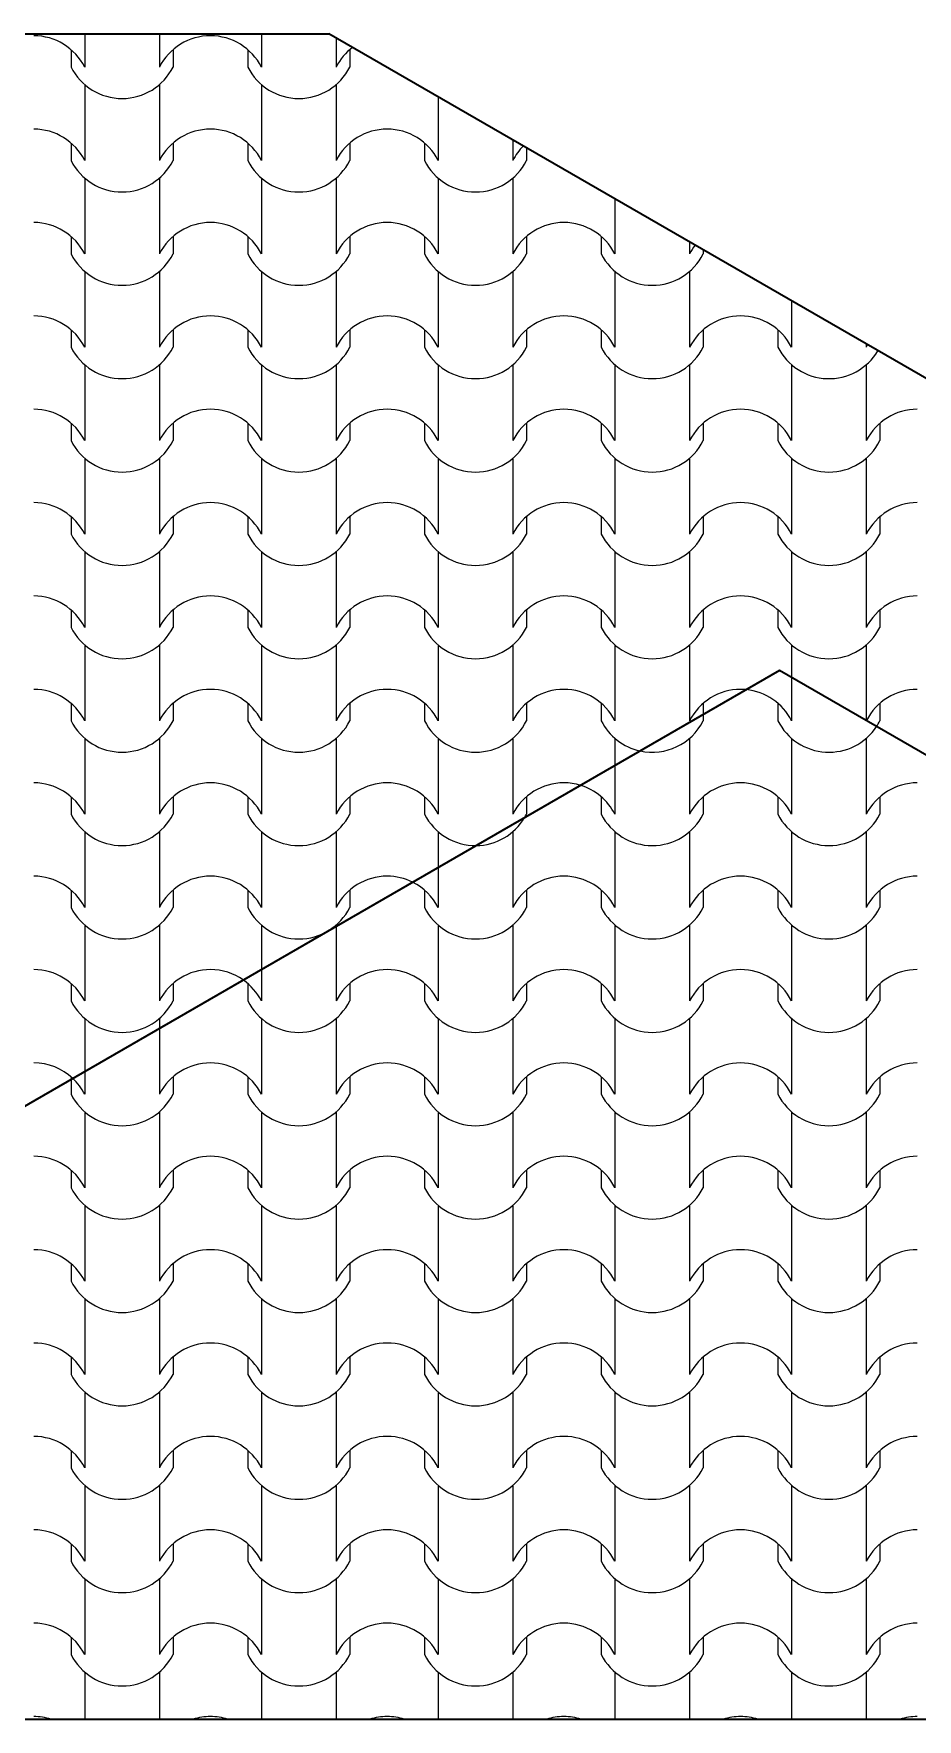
# Model space of a CAD drawing. Header units: millimetres. Extents: x 102766 to 172228, y -127504 to -81044.
# Drawn here: x 114076 to 115499, y -91269 to -88555 of the extents above; entities that cross this region are included whole.
import ezdxf

# ---------------------------------------------------------------- set-up
doc = ezdxf.new("R2010")
doc.units = ezdxf.units.MM
doc.header["$MEASUREMENT"] = 0
doc.layers.add('2D Drafting - General_Pen_No__105', color=7, linetype='Continuous', lineweight=13, true_color=0xcae6ff)
doc.layers.add('2D Drafting - General_Pen_No__82', color=7, linetype='Continuous', lineweight=20, true_color=0xaaaaaa)
doc.layers.add('Shell - Roof_Pen_No__21', color=7, linetype='Continuous', lineweight=35)

# ---------------------------------------------------------------- blocks, each defined once
blk = doc.blocks.new('*X18')
at = {"layer": '2D Drafting - General_Pen_No__82', "linetype": 'Continuous'}
for p, q in [((114158.6, -88555.1), (114158.6, -88608.9)), ((114278.8, -88555.1), (114278.8, -88608.9)), ((114443.1, -88555.1), (114443.1, -88608.9)), ((114563.3, -88561.9), (114563.3, -88608.9)), ((114136.6, -88580.9), (114136.6, -88608.9)), ((114300.8, -88580.9), (114300.8, -88608.9)), ((114421.1, -88580.9), (114421.1, -88608.9)), ((114585.3, -88580.9), (114585.3, -88608.9)), ((114158.6, -88637.3), (114158.6, -88698.3)), ((114278.8, -88637.3), (114278.8, -88698.3)), ((114443.1, -88637.3), (114443.1, -88698.3)), ((114563.3, -88637.3), (114563.3, -88698.3)), ((114727.6, -88656.7), (114727.6, -88698.3)), ((114158.6, -88698.3), (114158.6, -88759.3)), ((114278.8, -88698.3), (114278.8, -88759.3)), ((114443.1, -88698.3), (114443.1, -88759.3)), ((114563.3, -88698.3), (114563.3, -88759.3)), ((114727.6, -88698.3), (114727.6, -88759.3)), ((114136.6, -88731.2), (114136.6, -88759.3)), ((114300.8, -88731.2), (114300.8, -88759.3)), ((114421.1, -88731.2), (114421.1, -88759.3)), ((114585.3, -88731.2), (114585.3, -88759.3)), ((114705.6, -88731.2), (114705.6, -88759.3)), ((114847.8, -88726.2), (114847.8, -88759.3)), ((114869.8, -88738.9), (114869.8, -88759.3)), ((114158.6, -88787.7), (114158.6, -88848.6)), ((114278.8, -88787.7), (114278.8, -88848.6)), ((114443.1, -88787.7), (114443.1, -88848.6)), ((114563.3, -88787.7), (114563.3, -88848.6)), ((114727.6, -88787.7), (114727.6, -88848.6)), ((114847.8, -88787.7), (114847.8, -88848.6)), ((115012, -88821), (115012, -88848.6)), ((114158.6, -88848.6), (114158.6, -88909.6)), ((114278.8, -88848.6), (114278.8, -88909.6)), ((114443.1, -88848.6), (114443.1, -88909.6)), ((114563.3, -88848.6), (114563.3, -88909.6)), ((114727.6, -88848.6), (114727.6, -88909.6)), ((114847.8, -88848.6), (114847.8, -88909.6)), ((115012, -88848.6), (115012, -88909.6)), ((114136.6, -88881.6), (114136.6, -88909.6)), ((114300.8, -88881.6), (114300.8, -88909.6)), ((114421.1, -88881.6), (114421.1, -88909.6)), ((114585.3, -88881.6), (114585.3, -88909.6)), ((114705.6, -88881.6), (114705.6, -88909.6)), ((114869.8, -88881.6), (114869.8, -88909.6)), ((114990, -88881.6), (114990, -88909.6)), ((115132.3, -88890.4), (115132.3, -88909.6)), ((115154.3, -88903.1), (115154.3, -88909.6)), ((114158.6, -88938), (114158.6, -88999)), ((114278.8, -88938), (114278.8, -88999)), ((114443.1, -88938), (114443.1, -88999)), ((114563.3, -88938), (114563.3, -88999)), ((114727.6, -88938), (114727.6, -88999)), ((114847.8, -88938), (114847.8, -88999)), ((115012, -88938), (115012, -88999)), ((115132.3, -88938), (115132.3, -88999)), ((114158.6, -88999), (114158.6, -89059.9)), ((114278.8, -88999), (114278.8, -89059.9)), ((114443.1, -88999), (114443.1, -89059.9)), ((114563.3, -88999), (114563.3, -89059.9)), ((114727.6, -88999), (114727.6, -89059.9)), ((114847.8, -88999), (114847.8, -89059.9)), ((115012, -88999), (115012, -89059.9)), ((115132.3, -88999), (115132.3, -89059.9)), ((115296.5, -88985.2), (115296.5, -88999)), ((115296.5, -88999), (115296.5, -89059.9)), ((114136.6, -89031.9), (114136.6, -89059.9)), ((114300.8, -89031.9), (114300.8, -89059.9)), ((114421.1, -89031.9), (114421.1, -89059.9)), ((114585.3, -89031.9), (114585.3, -89059.9)), ((114705.6, -89031.9), (114705.6, -89059.9)), ((114869.8, -89031.9), (114869.8, -89059.9)), ((114990, -89031.9), (114990, -89059.9)), ((115154.3, -89031.9), (115154.3, -89059.9)), ((115274.5, -89031.9), (115274.5, -89059.9)), ((115416.8, -89054.7), (115416.8, -89059.9)), ((114158.6, -89088.3), (114158.6, -89149.3)), ((114278.8, -89088.3), (114278.8, -89149.3)), ((114443.1, -89088.3), (114443.1, -89149.3)), ((114563.3, -89088.3), (114563.3, -89149.3)), ((114727.6, -89088.3), (114727.6, -89149.3)), ((114847.8, -89088.3), (114847.8, -89149.3)), ((115012, -89088.3), (115012, -89149.3)), ((115132.3, -89088.3), (115132.3, -89149.3)), ((115296.5, -89088.3), (115296.5, -89149.3)), ((115416.8, -89088.3), (115416.8, -89149.3)), ((114158.6, -89149.3), (114158.6, -89210.3)), ((114278.8, -89149.3), (114278.8, -89210.3)), ((114443.1, -89149.3), (114443.1, -89210.3)), ((114563.3, -89149.3), (114563.3, -89210.3)), ((114727.6, -89149.3), (114727.6, -89210.3)), ((114847.8, -89149.3), (114847.8, -89210.3)), ((115012, -89149.3), (115012, -89210.3)), ((115132.3, -89149.3), (115132.3, -89210.3)), ((115296.5, -89149.3), (115296.5, -89210.3)), ((115416.8, -89149.3), (115416.8, -89210.3)), ((114136.6, -89182.2), (114136.6, -89210.3)), ((114300.8, -89182.2), (114300.8, -89210.3)), ((114421.1, -89182.2), (114421.1, -89210.3)), ((114585.3, -89182.2), (114585.3, -89210.3)), ((114705.6, -89182.2), (114705.6, -89210.3)), ((114869.8, -89182.2), (114869.8, -89210.3)), ((114990, -89182.2), (114990, -89210.3)), ((115154.3, -89182.2), (115154.3, -89210.3)), ((115274.5, -89182.2), (115274.5, -89210.3)), ((115438.8, -89182.2), (115438.8, -89210.3)), ((114158.6, -89238.7), (114158.6, -89299.6)), ((114278.8, -89238.7), (114278.8, -89299.6)), ((114443.1, -89238.7), (114443.1, -89299.6)), ((114563.3, -89238.7), (114563.3, -89299.6)), ((114727.6, -89238.7), (114727.6, -89299.6)), ((114847.8, -89238.7), (114847.8, -89299.6)), ((115012, -89238.7), (115012, -89299.6)), ((115132.3, -89238.7), (115132.3, -89299.6)), ((115296.5, -89238.7), (115296.5, -89299.6)), ((115416.8, -89238.7), (115416.8, -89299.6)), ((114158.6, -89299.6), (114158.6, -89360.6)), ((114278.8, -89299.6), (114278.8, -89360.6)), ((114443.1, -89299.6), (114443.1, -89360.6)), ((114563.3, -89299.6), (114563.3, -89360.6)), ((114727.6, -89299.6), (114727.6, -89360.6)), ((114847.8, -89299.6), (114847.8, -89360.6)), ((115012, -89299.6), (115012, -89360.6)), ((115132.3, -89299.6), (115132.3, -89360.6)), ((115296.5, -89299.6), (115296.5, -89360.6)), ((115416.8, -89299.6), (115416.8, -89360.6)), ((114136.6, -89332.6), (114136.6, -89360.6)), ((114300.8, -89332.6), (114300.8, -89360.6)), ((114421.1, -89332.6), (114421.1, -89360.6)), ((114585.3, -89332.6), (114585.3, -89360.6)), ((114705.6, -89332.6), (114705.6, -89360.6)), ((114869.8, -89332.6), (114869.8, -89360.6)), ((114990, -89332.6), (114990, -89360.6)), ((115154.3, -89332.6), (115154.3, -89360.6)), ((115274.5, -89332.6), (115274.5, -89360.6)), ((115438.8, -89332.6), (115438.8, -89360.6)), ((114158.6, -89389), (114158.6, -89450)), ((114278.8, -89389), (114278.8, -89450)), ((114443.1, -89389), (114443.1, -89450)), ((114563.3, -89389), (114563.3, -89450)), ((114727.6, -89389), (114727.6, -89450)), ((114847.8, -89389), (114847.8, -89450)), ((115012, -89389), (115012, -89450)), ((115132.3, -89389), (115132.3, -89450)), ((115296.5, -89389), (115296.5, -89450)), ((115416.8, -89389), (115416.8, -89450)), ((114158.6, -89450), (114158.6, -89510.9)), ((114278.8, -89450), (114278.8, -89510.9)), ((114443.1, -89450), (114443.1, -89510.9)), ((114563.3, -89450), (114563.3, -89510.9)), ((114727.6, -89450), (114727.6, -89510.9)), ((114847.8, -89450), (114847.8, -89510.9)), ((115012, -89450), (115012, -89510.9)), ((115132.3, -89450), (115132.3, -89510.9)), ((115296.5, -89450), (115296.5, -89510.9)), ((115416.8, -89450), (115416.8, -89510.9)), ((114136.6, -89482.9), (114136.6, -89510.9)), ((114300.8, -89482.9), (114300.8, -89510.9)), ((114421.1, -89482.9), (114421.1, -89510.9)), ((114585.3, -89482.9), (114585.3, -89510.9)), ((114705.6, -89482.9), (114705.6, -89510.9)), ((114869.8, -89482.9), (114869.8, -89510.9)), ((114990, -89482.9), (114990, -89510.9)), ((115154.3, -89482.9), (115154.3, -89510.9)), ((115274.5, -89482.9), (115274.5, -89510.9)), ((115438.8, -89482.9), (115438.8, -89510.9)), ((114158.6, -89539.3), (114158.6, -89600.3)), ((114278.8, -89539.3), (114278.8, -89600.3)), ((114443.1, -89539.3), (114443.1, -89600.3)), ((114563.3, -89539.3), (114563.3, -89600.3)), ((114727.6, -89539.3), (114727.6, -89600.3)), ((114847.8, -89539.3), (114847.8, -89600.3)), ((115012, -89539.3), (115012, -89600.3)), ((115132.3, -89539.3), (115132.3, -89600.3)), ((115296.5, -89539.3), (115296.5, -89591.5)), ((115416.8, -89539.3), (115416.8, -89600.3)), ((114158.6, -89600.3), (114158.6, -89661.3)), ((114278.8, -89600.3), (114278.8, -89661.3)), ((114443.1, -89600.3), (114443.1, -89661.3)), ((114563.3, -89600.3), (114563.3, -89661.3)), ((114727.6, -89600.3), (114727.6, -89661.3)), ((114847.8, -89600.3), (114847.8, -89661.3)), ((115012, -89600.3), (115012, -89661.3)), ((115132.3, -89600.3), (115132.3, -89661.3)), ((115416.8, -89600.3), (115416.8, -89660.9)), ((114136.6, -89633.3), (114136.6, -89661.3)), ((114300.8, -89633.3), (114300.8, -89661.3)), ((114421.1, -89633.3), (114421.1, -89661.3)), ((114585.3, -89633.3), (114585.3, -89661.3)), ((114705.6, -89633.3), (114705.6, -89661.3)), ((114869.8, -89633.3), (114869.8, -89661.3)), ((114990, -89633.3), (114990, -89661.3)), ((115154.3, -89633.3), (115154.3, -89651.1)), ((115438.8, -89633.3), (115438.8, -89661.3)), ((114158.6, -89689.7), (114158.6, -89750.6)), ((114278.8, -89689.7), (114278.8, -89750.6)), ((114443.1, -89689.7), (114443.1, -89750.6)), ((114563.3, -89689.7), (114563.3, -89750.6)), ((114727.6, -89689.7), (114727.6, -89750.6)), ((114847.8, -89689.7), (114847.8, -89750.6)), ((115012, -89689.7), (115012, -89733.2)), ((114158.6, -89750.6), (114158.6, -89811.6)), ((114278.8, -89750.6), (114278.8, -89811.6)), ((114443.1, -89750.6), (114443.1, -89811.6)), ((114563.3, -89750.6), (114563.3, -89811.6)), ((114727.6, -89750.6), (114727.6, -89811.6)), ((114847.8, -89750.6), (114847.8, -89811.6)), ((114136.6, -89783.6), (114136.6, -89811.6)), ((114300.8, -89783.6), (114300.8, -89811.6)), ((114421.1, -89783.6), (114421.1, -89811.6)), ((114585.3, -89783.6), (114585.3, -89811.6)), ((114705.6, -89783.6), (114705.6, -89811.6)), ((114869.8, -89783.6), (114869.8, -89811.6)), ((114158.6, -89840), (114158.6, -89901)), ((114278.8, -89840), (114278.8, -89901)), ((114443.1, -89840), (114443.1, -89901)), ((114563.3, -89840), (114563.3, -89901)), ((114727.6, -89840), (114727.6, -89897.5)), ((114158.6, -89901), (114158.6, -89962)), ((114278.8, -89901), (114278.8, -89962)), ((114443.1, -89901), (114443.1, -89962)), ((114563.3, -89901), (114563.3, -89962)), ((114136.6, -89933.9), (114136.6, -89962)), ((114300.8, -89933.9), (114300.8, -89962)), ((114421.1, -89933.9), (114421.1, -89962)), ((114585.3, -89933.9), (114585.3, -89962)), ((114158.6, -89990.4), (114158.6, -90051.3)), ((114278.8, -89990.4), (114278.8, -90051.3)), ((114443.1, -89990.4), (114443.1, -90051.3)), ((114563.3, -89990.4), (114563.3, -89992.3)), ((114158.6, -90051.3), (114158.6, -90112.3)), ((114278.8, -90051.3), (114278.8, -90112.3)), ((114443.1, -90051.3), (114443.1, -90061.7)), ((114136.6, -90084.3), (114136.6, -90112.3)), ((114300.8, -90084.3), (114300.8, -90112.3)), ((114158.6, -90140.7), (114158.6, -90201.7)), ((114278.8, -90140.7), (114278.8, -90156.5)), ((114158.6, -90201.7), (114158.6, -90226)), ((114136.6, -90234.6), (114136.6, -90238.7))]:
    blk.add_line(p, q, dxfattribs=at)
for centre, radius, start, end in [((114076.2, -88650.9), 92.5, 26.9885, 89.8295), ((114361.2, -88650.9), 92.5, 90.1705, 153.0115), ((114360.7, -88650.9), 92.5, 26.9885, 89.8295), ((114645.7, -88650.9), 92.5, 127.1875, 153.0115), ((114218.7, -88567.6), 91.9, 206.7044, 333.2956), ((114503.2, -88567.6), 91.9, 206.7044, 333.2956), ((114076.2, -88801.2), 92.5, 26.9885, 89.8295), ((114361.2, -88801.2), 92.5, 90.1705, 153.0115), ((114360.7, -88801.2), 92.5, 26.9885, 89.8295), ((114645.7, -88801.2), 92.5, 90.1705, 153.0115), ((114645.2, -88801.2), 92.5, 26.9885, 89.8295), ((114930.2, -88801.2), 92.5, 135.081, 153.0115), ((114218.7, -88718), 91.9, 206.7044, 333.2956), ((114503.2, -88718), 91.9, 206.7044, 333.2956), ((114787.7, -88718), 91.9, 206.7044, 333.2956), ((114076.2, -88951.6), 92.5, 26.9885, 89.8295), ((114361.2, -88951.6), 92.5, 90.1705, 153.0115), ((114360.7, -88951.6), 92.5, 26.9885, 89.8295), ((114645.7, -88951.6), 92.5, 90.1705, 153.0115), ((114645.2, -88951.6), 92.5, 26.9885, 89.8295), ((114930.2, -88951.6), 92.5, 90.1705, 153.0115), ((114929.6, -88951.6), 92.5, 26.9885, 89.8295), ((115214.7, -88951.6), 92.5, 142.6928, 153.0115), ((114218.7, -88868.3), 91.9, 206.7044, 333.2956), ((114503.2, -88868.3), 91.9, 206.7044, 333.2956), ((114787.7, -88868.3), 91.9, 206.7044, 333.2956), ((115072.2, -88868.3), 91.9, 206.7044, 333.2956), ((114076.2, -89101.9), 92.5, 26.9885, 89.8295), ((114361.2, -89101.9), 92.5, 90.1705, 153.0115), ((114360.7, -89101.9), 92.5, 26.9885, 89.8295), ((114645.7, -89101.9), 92.5, 90.1705, 153.0115), ((114645.2, -89101.9), 92.5, 26.9885, 89.8295), ((114930.2, -89101.9), 92.5, 90.1705, 153.0115), ((114929.6, -89101.9), 92.5, 26.9885, 89.8295), ((115214.7, -89101.9), 92.5, 90.1705, 153.0115), ((115214.1, -89101.9), 92.5, 26.9885, 89.8295), ((114218.7, -89018.6), 91.9, 206.7044, 333.2956), ((114503.2, -89018.6), 91.9, 206.7044, 333.2956), ((114787.7, -89018.6), 91.9, 206.7044, 333.2956), ((115072.2, -89018.6), 91.9, 206.7044, 333.2956), ((115356.6, -89018.6), 91.9, 206.7044, 329.287), ((115499.2, -89101.9), 92.5, 150.1761, 153.0115), ((114076.2, -89252.2), 92.5, 26.9885, 89.8295), ((114361.2, -89252.2), 92.5, 90.1705, 153.0115), ((114360.7, -89252.2), 92.5, 26.9885, 89.8295), ((114645.7, -89252.2), 92.5, 90.1705, 153.0115), ((114645.2, -89252.2), 92.5, 26.9885, 89.8295), ((114930.2, -89252.2), 92.5, 90.1705, 153.0115), ((114929.6, -89252.2), 92.5, 26.9885, 89.8295), ((115214.7, -89252.2), 92.5, 90.1705, 153.0115), ((115214.1, -89252.2), 92.5, 26.9885, 89.8295), ((115499.2, -89252.2), 92.5, 90.1705, 153.0115), ((114218.7, -89169), 91.9, 206.7044, 333.2956), ((114503.2, -89169), 91.9, 206.7044, 333.2956), ((114787.7, -89169), 91.9, 206.7044, 333.2956), ((115072.2, -89169), 91.9, 206.7044, 333.2956), ((115356.6, -89169), 91.9, 206.7044, 333.2956), ((114076.2, -89402.6), 92.5, 26.9885, 89.8295), ((114361.2, -89402.6), 92.5, 90.1705, 153.0115), ((114360.7, -89402.6), 92.5, 26.9885, 89.8295), ((114645.7, -89402.6), 92.5, 90.1705, 153.0115), ((114645.2, -89402.6), 92.5, 26.9885, 89.8295), ((114930.2, -89402.6), 92.5, 90.1705, 153.0115), ((114929.6, -89402.6), 92.5, 26.9885, 89.8295), ((115214.7, -89402.6), 92.5, 90.1705, 153.0115), ((115214.1, -89402.6), 92.5, 26.9885, 89.8295), ((115499.2, -89402.6), 92.5, 90.1705, 153.0115), ((114218.7, -89319.3), 91.9, 206.7044, 333.2956), ((114503.2, -89319.3), 91.9, 206.7044, 333.2956), ((114787.7, -89319.3), 91.9, 206.7044, 333.2956), ((115072.2, -89319.3), 91.9, 206.7044, 333.2956), ((115356.6, -89319.3), 91.9, 206.7044, 333.2956), ((114076.2, -89552.9), 92.5, 26.9885, 89.8295), ((114361.2, -89552.9), 92.5, 90.1705, 153.0115), ((114360.7, -89552.9), 92.5, 26.9885, 89.8295), ((114645.7, -89552.9), 92.5, 90.1705, 153.0115), ((114645.2, -89552.9), 92.5, 26.9885, 89.8295), ((114930.2, -89552.9), 92.5, 90.1705, 153.0115), ((114929.6, -89552.9), 92.5, 26.9885, 89.8295), ((115214.7, -89552.9), 92.5, 90.1705, 153.0115), ((115214.1, -89552.9), 92.5, 26.9885, 89.8295), ((115499.2, -89552.9), 92.5, 90.1705, 153.0115), ((114218.7, -89469.6), 91.9, 206.7044, 333.2956), ((114503.2, -89469.6), 91.9, 206.7044, 333.2956), ((114787.7, -89469.6), 91.9, 206.7044, 333.2956), ((115072.2, -89469.6), 91.9, 206.7044, 333.2956), ((115356.6, -89469.6), 91.9, 206.7044, 333.2956), ((114076.2, -89703.2), 92.5, 26.9885, 89.8295), ((114361.2, -89703.2), 92.5, 90.1705, 153.0115), ((114360.7, -89703.2), 92.5, 26.9885, 89.8295), ((114645.7, -89703.2), 92.5, 90.1705, 153.0115), ((114645.2, -89703.2), 92.5, 26.9885, 89.8295), ((114930.2, -89703.2), 92.5, 90.1705, 153.0115), ((114929.6, -89703.2), 92.5, 26.9885, 89.8295), ((115214.7, -89703.2), 92.5, 90.1705, 153.0115), ((115214.1, -89703.2), 92.5, 84.2876, 89.8295), ((115499.2, -89703.2), 92.5, 90.1705, 152.7924), ((114218.7, -89620), 91.9, 206.7044, 333.2956), ((114503.2, -89620), 91.9, 206.7044, 333.2956), ((114787.7, -89620), 91.9, 206.7044, 333.2956), ((115072.2, -89620), 91.9, 206.7044, 257.7256), ((115356.6, -89620), 91.9, 326.6546, 333.2956), ((114076.2, -89853.6), 92.5, 26.9885, 89.8295), ((114361.2, -89853.6), 92.5, 90.1705, 153.0115), ((114360.7, -89853.6), 92.5, 26.9885, 89.8295), ((114645.7, -89853.6), 92.5, 90.1705, 153.0115), ((114645.2, -89853.6), 92.5, 26.9885, 89.8295), ((114930.2, -89853.6), 92.5, 90.1705, 153.0115), ((114929.6, -89853.6), 92.5, 72.9762, 89.8295), ((114218.7, -89770.3), 91.9, 206.7044, 333.2956), ((114503.2, -89770.3), 91.9, 206.7044, 333.2956), ((114787.7, -89770.3), 91.9, 206.7044, 270.5704), ((114787.7, -89770.3), 91.9, 329.4296, 333.2956), ((114076.2, -90003.9), 92.5, 26.9885, 89.8295), ((114361.2, -90003.9), 92.5, 90.1705, 153.0115), ((114360.7, -90003.9), 92.5, 26.9885, 89.8295), ((114645.7, -90003.9), 92.5, 90.1705, 153.0115), ((114645.2, -90003.9), 92.5, 63.4652, 89.8295), ((114218.7, -89920.6), 91.9, 206.7044, 333.2956), ((114503.2, -89920.6), 91.9, 206.7044, 333.2956), ((114076.2, -90154.3), 92.5, 26.9885, 89.8295), ((114361.2, -90154.3), 92.5, 90.1705, 153.0115), ((114360.7, -90154.3), 92.5, 54.9083, 89.8295), ((114218.7, -90071), 91.9, 206.7044, 333.2956), ((114076.2, -90304.6), 92.5, 46.9121, 89.8295)]:
    blk.add_arc(centre, radius, start, end, dxfattribs=at)
blk = doc.blocks.new('Fill_9')
at = {"layer": '2D Drafting - General_Pen_No__105', "linetype": 'Continuous'}
for p, q in [((114551.6, -88555.1), (113452.4, -88555.1)), ((115277.1, -88974), (114551.6, -88555.1)), ((119251.8, -91268.8), (115277.1, -88974)), ((112352.3, -91268.8), (115277.1, -89580.2)), ((115277.1, -89580.2), (118201.8, -91268.8))]:
    blk.add_line(p, q, dxfattribs=at)
at = {"layer": '2D Drafting - General_Pen_No__82', "linetype": 'Continuous'}
blk.add_blockref('*X18', (0, 0), dxfattribs=at)
blk = doc.blocks.new('*X20')
at = {"layer": '2D Drafting - General_Pen_No__82', "linetype": 'Continuous'}
for p, q in [((115296.5, -89591.5), (115296.5, -89600.3)), ((115296.5, -89600.3), (115296.5, -89661.3)), ((115154.3, -89651.1), (115154.3, -89661.3)), ((115274.5, -89633.3), (115274.5, -89661.3)), ((115416.8, -89660.9), (115416.8, -89661.3)), ((115132.3, -89689.7), (115132.3, -89750.6)), ((115296.5, -89689.7), (115296.5, -89750.6)), ((115416.8, -89689.7), (115416.8, -89750.6)), ((115012, -89733.2), (115012, -89750.6)), ((115012, -89750.6), (115012, -89811.6)), ((115132.3, -89750.6), (115132.3, -89811.6)), ((115296.5, -89750.6), (115296.5, -89811.6)), ((115416.8, -89750.6), (115416.8, -89811.6)), ((114990, -89783.6), (114990, -89811.6)), ((115154.3, -89783.6), (115154.3, -89811.6)), ((115274.5, -89783.6), (115274.5, -89811.6)), ((115438.8, -89783.6), (115438.8, -89811.6)), ((114847.8, -89840), (114847.8, -89901)), ((115012, -89840), (115012, -89901)), ((115132.3, -89840), (115132.3, -89901)), ((115296.5, -89840), (115296.5, -89901)), ((115416.8, -89840), (115416.8, -89901)), ((114727.6, -89897.5), (114727.6, -89901)), ((114727.6, -89901), (114727.6, -89962)), ((114847.8, -89901), (114847.8, -89962)), ((115012, -89901), (115012, -89962)), ((115132.3, -89901), (115132.3, -89962)), ((115296.5, -89901), (115296.5, -89962)), ((115416.8, -89901), (115416.8, -89962)), ((114705.6, -89933.9), (114705.6, -89962)), ((114869.8, -89933.9), (114869.8, -89962)), ((114990, -89933.9), (114990, -89962)), ((115154.3, -89933.9), (115154.3, -89962)), ((115274.5, -89933.9), (115274.5, -89962)), ((115438.8, -89933.9), (115438.8, -89962)), ((114563.3, -89992.3), (114563.3, -90051.3)), ((114727.6, -89990.4), (114727.6, -90051.3)), ((114847.8, -89990.4), (114847.8, -90051.3)), ((115012, -89990.4), (115012, -90051.3)), ((115132.3, -89990.4), (115132.3, -90051.3)), ((115296.5, -89990.4), (115296.5, -90051.3)), ((115416.8, -89990.4), (115416.8, -90051.3)), ((114443.1, -90061.7), (114443.1, -90112.3)), ((114563.3, -90051.3), (114563.3, -90112.3)), ((114727.6, -90051.3), (114727.6, -90112.3)), ((114847.8, -90051.3), (114847.8, -90112.3)), ((115012, -90051.3), (115012, -90112.3)), ((115132.3, -90051.3), (115132.3, -90112.3)), ((115296.5, -90051.3), (115296.5, -90112.3)), ((115416.8, -90051.3), (115416.8, -90112.3)), ((114421.1, -90084.3), (114421.1, -90112.3)), ((114585.3, -90084.3), (114585.3, -90112.3)), ((114705.6, -90084.3), (114705.6, -90112.3)), ((114869.8, -90084.3), (114869.8, -90112.3)), ((114990, -90084.3), (114990, -90112.3)), ((115154.3, -90084.3), (115154.3, -90112.3)), ((115274.5, -90084.3), (115274.5, -90112.3)), ((115438.8, -90084.3), (115438.8, -90112.3)), ((114443.1, -90140.7), (114443.1, -90201.7)), ((114563.3, -90140.7), (114563.3, -90201.7)), ((114727.6, -90140.7), (114727.6, -90201.7)), ((114847.8, -90140.7), (114847.8, -90201.7)), ((115012, -90140.7), (115012, -90201.7)), ((115132.3, -90140.7), (115132.3, -90201.7)), ((115296.5, -90140.7), (115296.5, -90201.7)), ((115416.8, -90140.7), (115416.8, -90201.7)), ((114278.8, -90156.5), (114278.8, -90201.7)), ((114278.8, -90201.7), (114278.8, -90262.6)), ((114443.1, -90201.7), (114443.1, -90262.6)), ((114563.3, -90201.7), (114563.3, -90262.6)), ((114727.6, -90201.7), (114727.6, -90262.6)), ((114847.8, -90201.7), (114847.8, -90262.6)), ((115012, -90201.7), (115012, -90262.6)), ((115132.3, -90201.7), (115132.3, -90262.6)), ((115296.5, -90201.7), (115296.5, -90262.6)), ((115416.8, -90201.7), (115416.8, -90262.6)), ((114158.6, -90226), (114158.6, -90262.6)), ((114136.6, -90238.7), (114136.6, -90262.6)), ((114300.8, -90234.6), (114300.8, -90262.6)), ((114421.1, -90234.6), (114421.1, -90262.6)), ((114585.3, -90234.6), (114585.3, -90262.6)), ((114705.6, -90234.6), (114705.6, -90262.6)), ((114869.8, -90234.6), (114869.8, -90262.6)), ((114990, -90234.6), (114990, -90262.6)), ((115154.3, -90234.6), (115154.3, -90262.6)), ((115274.5, -90234.6), (115274.5, -90262.6)), ((115438.8, -90234.6), (115438.8, -90262.6)), ((114158.6, -90291), (114158.6, -90352)), ((114278.8, -90291), (114278.8, -90352)), ((114443.1, -90291), (114443.1, -90352)), ((114563.3, -90291), (114563.3, -90352)), ((114727.6, -90291), (114727.6, -90352)), ((114847.8, -90291), (114847.8, -90352)), ((115012, -90291), (115012, -90352)), ((115132.3, -90291), (115132.3, -90352)), ((115296.5, -90291), (115296.5, -90352)), ((115416.8, -90291), (115416.8, -90352)), ((114158.6, -90352), (114158.6, -90413)), ((114278.8, -90352), (114278.8, -90413)), ((114443.1, -90352), (114443.1, -90413)), ((114563.3, -90352), (114563.3, -90413)), ((114727.6, -90352), (114727.6, -90413)), ((114847.8, -90352), (114847.8, -90413)), ((115012, -90352), (115012, -90413)), ((115132.3, -90352), (115132.3, -90413)), ((115296.5, -90352), (115296.5, -90413)), ((115416.8, -90352), (115416.8, -90413)), ((114136.6, -90384.9), (114136.6, -90413)), ((114300.8, -90384.9), (114300.8, -90413)), ((114421.1, -90384.9), (114421.1, -90413)), ((114585.3, -90384.9), (114585.3, -90413)), ((114705.6, -90384.9), (114705.6, -90413)), ((114869.8, -90384.9), (114869.8, -90413)), ((114990, -90384.9), (114990, -90413)), ((115154.3, -90384.9), (115154.3, -90413)), ((115274.5, -90384.9), (115274.5, -90413)), ((115438.8, -90384.9), (115438.8, -90413)), ((114158.6, -90441.4), (114158.6, -90502.3)), ((114278.8, -90441.4), (114278.8, -90502.3)), ((114443.1, -90441.4), (114443.1, -90502.3)), ((114563.3, -90441.4), (114563.3, -90502.3)), ((114727.6, -90441.4), (114727.6, -90502.3)), ((114847.8, -90441.4), (114847.8, -90502.3)), ((115012, -90441.4), (115012, -90502.3)), ((115132.3, -90441.4), (115132.3, -90502.3)), ((115296.5, -90441.4), (115296.5, -90502.3)), ((115416.8, -90441.4), (115416.8, -90502.3)), ((114158.6, -90502.3), (114158.6, -90563.3)), ((114278.8, -90502.3), (114278.8, -90563.3)), ((114443.1, -90502.3), (114443.1, -90563.3)), ((114563.3, -90502.3), (114563.3, -90563.3)), ((114727.6, -90502.3), (114727.6, -90563.3)), ((114847.8, -90502.3), (114847.8, -90563.3)), ((115012, -90502.3), (115012, -90563.3)), ((115132.3, -90502.3), (115132.3, -90563.3)), ((115296.5, -90502.3), (115296.5, -90563.3)), ((115416.8, -90502.3), (115416.8, -90563.3)), ((114136.6, -90535.3), (114136.6, -90563.3)), ((114300.8, -90535.3), (114300.8, -90563.3)), ((114421.1, -90535.3), (114421.1, -90563.3)), ((114585.3, -90535.3), (114585.3, -90563.3)), ((114705.6, -90535.3), (114705.6, -90563.3)), ((114869.8, -90535.3), (114869.8, -90563.3)), ((114990, -90535.3), (114990, -90563.3)), ((115154.3, -90535.3), (115154.3, -90563.3)), ((115274.5, -90535.3), (115274.5, -90563.3)), ((115438.8, -90535.3), (115438.8, -90563.3)), ((114158.6, -90591.7), (114158.6, -90652.7)), ((114278.8, -90591.7), (114278.8, -90652.7)), ((114443.1, -90591.7), (114443.1, -90652.7)), ((114563.3, -90591.7), (114563.3, -90652.7)), ((114727.6, -90591.7), (114727.6, -90652.7)), ((114847.8, -90591.7), (114847.8, -90652.7)), ((115012, -90591.7), (115012, -90652.7)), ((115132.3, -90591.7), (115132.3, -90652.7)), ((115296.5, -90591.7), (115296.5, -90652.7)), ((115416.8, -90591.7), (115416.8, -90652.7)), ((114158.6, -90652.7), (114158.6, -90713.6)), ((114278.8, -90652.7), (114278.8, -90713.6)), ((114443.1, -90652.7), (114443.1, -90713.6)), ((114563.3, -90652.7), (114563.3, -90713.6)), ((114727.6, -90652.7), (114727.6, -90713.6)), ((114847.8, -90652.7), (114847.8, -90713.6)), ((115012, -90652.7), (115012, -90713.6)), ((115132.3, -90652.7), (115132.3, -90713.6)), ((115296.5, -90652.7), (115296.5, -90713.6)), ((115416.8, -90652.7), (115416.8, -90713.6)), ((114136.6, -90685.6), (114136.6, -90713.6)), ((114300.8, -90685.6), (114300.8, -90713.6)), ((114421.1, -90685.6), (114421.1, -90713.6)), ((114585.3, -90685.6), (114585.3, -90713.6)), ((114705.6, -90685.6), (114705.6, -90713.6)), ((114869.8, -90685.6), (114869.8, -90713.6)), ((114990, -90685.6), (114990, -90713.6)), ((115154.3, -90685.6), (115154.3, -90713.6)), ((115274.5, -90685.6), (115274.5, -90713.6)), ((115438.8, -90685.6), (115438.8, -90713.6)), ((114158.6, -90742), (114158.6, -90803)), ((114278.8, -90742), (114278.8, -90803)), ((114443.1, -90742), (114443.1, -90803)), ((114563.3, -90742), (114563.3, -90803)), ((114727.6, -90742), (114727.6, -90803)), ((114847.8, -90742), (114847.8, -90803)), ((115012, -90742), (115012, -90803)), ((115132.3, -90742), (115132.3, -90803)), ((115296.5, -90742), (115296.5, -90803)), ((115416.8, -90742), (115416.8, -90803)), ((114158.6, -90803), (114158.6, -90864)), ((114278.8, -90803), (114278.8, -90864)), ((114443.1, -90803), (114443.1, -90864)), ((114563.3, -90803), (114563.3, -90864)), ((114727.6, -90803), (114727.6, -90864)), ((114847.8, -90803), (114847.8, -90864)), ((115012, -90803), (115012, -90864)), ((115132.3, -90803), (115132.3, -90864)), ((115296.5, -90803), (115296.5, -90864)), ((115416.8, -90803), (115416.8, -90864)), ((114136.6, -90835.9), (114136.6, -90864)), ((114300.8, -90835.9), (114300.8, -90864)), ((114421.1, -90835.9), (114421.1, -90864)), ((114585.3, -90835.9), (114585.3, -90864)), ((114705.6, -90835.9), (114705.6, -90864)), ((114869.8, -90835.9), (114869.8, -90864)), ((114990, -90835.9), (114990, -90864)), ((115154.3, -90835.9), (115154.3, -90864)), ((115274.5, -90835.9), (115274.5, -90864)), ((115438.8, -90835.9), (115438.8, -90864)), ((114158.6, -90892.4), (114158.6, -90953.3)), ((114278.8, -90892.4), (114278.8, -90953.3)), ((114443.1, -90892.4), (114443.1, -90953.3)), ((114563.3, -90892.4), (114563.3, -90953.3)), ((114727.6, -90892.4), (114727.6, -90953.3)), ((114847.8, -90892.4), (114847.8, -90953.3)), ((115012, -90892.4), (115012, -90953.3)), ((115132.3, -90892.4), (115132.3, -90953.3)), ((115296.5, -90892.4), (115296.5, -90953.3)), ((115416.8, -90892.4), (115416.8, -90953.3)), ((114158.6, -90953.3), (114158.6, -91014.3)), ((114278.8, -90953.3), (114278.8, -91014.3)), ((114443.1, -90953.3), (114443.1, -91014.3)), ((114563.3, -90953.3), (114563.3, -91014.3)), ((114727.6, -90953.3), (114727.6, -91014.3)), ((114847.8, -90953.3), (114847.8, -91014.3)), ((115012, -90953.3), (115012, -91014.3)), ((115132.3, -90953.3), (115132.3, -91014.3)), ((115296.5, -90953.3), (115296.5, -91014.3)), ((115416.8, -90953.3), (115416.8, -91014.3)), ((114136.6, -90986.3), (114136.6, -91014.3)), ((114300.8, -90986.3), (114300.8, -91014.3)), ((114421.1, -90986.3), (114421.1, -91014.3)), ((114585.3, -90986.3), (114585.3, -91014.3)), ((114705.6, -90986.3), (114705.6, -91014.3)), ((114869.8, -90986.3), (114869.8, -91014.3)), ((114990, -90986.3), (114990, -91014.3)), ((115154.3, -90986.3), (115154.3, -91014.3)), ((115274.5, -90986.3), (115274.5, -91014.3)), ((115438.8, -90986.3), (115438.8, -91014.3)), ((114158.6, -91042.7), (114158.6, -91103.7)), ((114278.8, -91042.7), (114278.8, -91103.7)), ((114443.1, -91042.7), (114443.1, -91103.7)), ((114563.3, -91042.7), (114563.3, -91103.7)), ((114727.6, -91042.7), (114727.6, -91103.7)), ((114847.8, -91042.7), (114847.8, -91103.7)), ((115012, -91042.7), (115012, -91103.7)), ((115132.3, -91042.7), (115132.3, -91103.7)), ((115296.5, -91042.7), (115296.5, -91103.7)), ((115416.8, -91042.7), (115416.8, -91103.7)), ((114158.6, -91103.7), (114158.6, -91164.6)), ((114278.8, -91103.7), (114278.8, -91164.6)), ((114443.1, -91103.7), (114443.1, -91164.6)), ((114563.3, -91103.7), (114563.3, -91164.6)), ((114727.6, -91103.7), (114727.6, -91164.6)), ((114847.8, -91103.7), (114847.8, -91164.6)), ((115012, -91103.7), (115012, -91164.6)), ((115132.3, -91103.7), (115132.3, -91164.6)), ((115296.5, -91103.7), (115296.5, -91164.6)), ((115416.8, -91103.7), (115416.8, -91164.6)), ((114136.6, -91136.6), (114136.6, -91164.6)), ((114300.8, -91136.6), (114300.8, -91164.6)), ((114421.1, -91136.6), (114421.1, -91164.6)), ((114585.3, -91136.6), (114585.3, -91164.6)), ((114705.6, -91136.6), (114705.6, -91164.6)), ((114869.8, -91136.6), (114869.8, -91164.6)), ((114990, -91136.6), (114990, -91164.6)), ((115154.3, -91136.6), (115154.3, -91164.6)), ((115274.5, -91136.6), (115274.5, -91164.6)), ((115438.8, -91136.6), (115438.8, -91164.6)), ((114158.6, -91193), (114158.6, -91254)), ((114278.8, -91193), (114278.8, -91254)), ((114443.1, -91193), (114443.1, -91254)), ((114563.3, -91193), (114563.3, -91254)), ((114727.6, -91193), (114727.6, -91254)), ((114847.8, -91193), (114847.8, -91254)), ((115012, -91193), (115012, -91254)), ((115132.3, -91193), (115132.3, -91254)), ((115296.5, -91193), (115296.5, -91254)), ((115416.8, -91193), (115416.8, -91254)), ((114158.6, -91254), (114158.6, -91268.8)), ((114278.8, -91254), (114278.8, -91268.8)), ((114443.1, -91254), (114443.1, -91268.8)), ((114563.3, -91254), (114563.3, -91268.8)), ((114727.6, -91254), (114727.6, -91268.8)), ((114847.8, -91254), (114847.8, -91268.8)), ((115012, -91254), (115012, -91268.8)), ((115132.3, -91254), (115132.3, -91268.8)), ((115296.5, -91254), (115296.5, -91268.8)), ((115416.8, -91254), (115416.8, -91268.8))]:
    blk.add_line(p, q, dxfattribs=at)
for centre, radius, start, end in [((115214.1, -89703.2), 92.5, 26.9885, 84.2876), ((115072.2, -89620), 91.9, 257.7256, 333.2956), ((115356.6, -89620), 91.9, 206.7044, 326.6546), ((115499.2, -89703.2), 92.5, 152.7924, 153.0115), ((114929.6, -89853.6), 92.5, 26.9885, 72.9762), ((115214.7, -89853.6), 92.5, 90.1705, 153.0115), ((115214.1, -89853.6), 92.5, 26.9885, 89.8295), ((115499.2, -89853.6), 92.5, 90.1705, 153.0115), ((114787.7, -89770.3), 91.9, 270.5704, 329.4296), ((115072.2, -89770.3), 91.9, 206.7044, 333.2956), ((115356.6, -89770.3), 91.9, 206.7044, 333.2956), ((114645.2, -90003.9), 92.5, 26.9885, 63.4652), ((114930.2, -90003.9), 92.5, 90.1705, 153.0115), ((114929.6, -90003.9), 92.5, 26.9885, 89.8295), ((115214.7, -90003.9), 92.5, 90.1705, 153.0115), ((115214.1, -90003.9), 92.5, 26.9885, 89.8295), ((115499.2, -90003.9), 92.5, 90.1705, 153.0115), ((114787.7, -89920.6), 91.9, 206.7044, 333.2956), ((115072.2, -89920.6), 91.9, 206.7044, 333.2956), ((115356.6, -89920.6), 91.9, 206.7044, 333.2956), ((114645.7, -90154.3), 92.5, 90.1705, 153.0115), ((114645.2, -90154.3), 92.5, 26.9885, 89.8295), ((114930.2, -90154.3), 92.5, 90.1705, 153.0115), ((114929.6, -90154.3), 92.5, 26.9885, 89.8295), ((115214.7, -90154.3), 92.5, 90.1705, 153.0115), ((115214.1, -90154.3), 92.5, 26.9885, 89.8295), ((115499.2, -90154.3), 92.5, 90.1705, 153.0115), ((114360.7, -90154.3), 92.5, 26.9885, 54.9083), ((114503.2, -90071), 91.9, 206.7044, 333.2956), ((114787.7, -90071), 91.9, 206.7044, 333.2956), ((115072.2, -90071), 91.9, 206.7044, 333.2956), ((115356.6, -90071), 91.9, 206.7044, 333.2956), ((114361.2, -90304.6), 92.5, 90.1705, 153.0115), ((114360.7, -90304.6), 92.5, 26.9885, 89.8295), ((114645.7, -90304.6), 92.5, 90.1705, 153.0115), ((114645.2, -90304.6), 92.5, 26.9885, 89.8295), ((114930.2, -90304.6), 92.5, 90.1705, 153.0115), ((114929.6, -90304.6), 92.5, 26.9885, 89.8295), ((115214.7, -90304.6), 92.5, 90.1705, 153.0115), ((115214.1, -90304.6), 92.5, 26.9885, 89.8295), ((115499.2, -90304.6), 92.5, 90.1705, 153.0115), ((114076.2, -90304.6), 92.5, 26.9885, 46.9121), ((114218.7, -90221.3), 91.9, 206.7044, 333.2956), ((114503.2, -90221.3), 91.9, 206.7044, 333.2956), ((114787.7, -90221.3), 91.9, 206.7044, 333.2956), ((115072.2, -90221.3), 91.9, 206.7044, 333.2956), ((115356.6, -90221.3), 91.9, 206.7044, 333.2956), ((114076.2, -90454.9), 92.5, 26.9885, 89.8295), ((114361.2, -90454.9), 92.5, 90.1705, 153.0115), ((114360.7, -90454.9), 92.5, 26.9885, 89.8295), ((114645.7, -90454.9), 92.5, 90.1705, 153.0115), ((114645.2, -90454.9), 92.5, 26.9885, 89.8295), ((114930.2, -90454.9), 92.5, 90.1705, 153.0115), ((114929.6, -90454.9), 92.5, 26.9885, 89.8295), ((115214.7, -90454.9), 92.5, 90.1705, 153.0115), ((115214.1, -90454.9), 92.5, 26.9885, 89.8295), ((115499.2, -90454.9), 92.5, 90.1705, 153.0115), ((114218.7, -90371.7), 91.9, 206.7044, 333.2956), ((114503.2, -90371.7), 91.9, 206.7044, 333.2956), ((114787.7, -90371.7), 91.9, 206.7044, 333.2956), ((115072.2, -90371.7), 91.9, 206.7044, 333.2956), ((115356.6, -90371.7), 91.9, 206.7044, 333.2956), ((114076.2, -90605.3), 92.5, 26.9885, 89.8295), ((114361.2, -90605.3), 92.5, 90.1705, 153.0115), ((114360.7, -90605.3), 92.5, 26.9885, 89.8295), ((114645.7, -90605.3), 92.5, 90.1705, 153.0115), ((114645.2, -90605.3), 92.5, 26.9885, 89.8295), ((114930.2, -90605.3), 92.5, 90.1705, 153.0115), ((114929.6, -90605.3), 92.5, 26.9885, 89.8295), ((115214.7, -90605.3), 92.5, 90.1705, 153.0115), ((115214.1, -90605.3), 92.5, 26.9885, 89.8295), ((115499.2, -90605.3), 92.5, 90.1705, 153.0115), ((114218.7, -90522), 91.9, 206.7044, 333.2956), ((114503.2, -90522), 91.9, 206.7044, 333.2956), ((114787.7, -90522), 91.9, 206.7044, 333.2956), ((115072.2, -90522), 91.9, 206.7044, 333.2956), ((115356.6, -90522), 91.9, 206.7044, 333.2956), ((114076.2, -90755.6), 92.5, 26.9885, 89.8295), ((114361.2, -90755.6), 92.5, 90.1705, 153.0115), ((114360.7, -90755.6), 92.5, 26.9885, 89.8295), ((114645.7, -90755.6), 92.5, 90.1705, 153.0115), ((114645.2, -90755.6), 92.5, 26.9885, 89.8295), ((114930.2, -90755.6), 92.5, 90.1705, 153.0115), ((114929.6, -90755.6), 92.5, 26.9885, 89.8295), ((115214.7, -90755.6), 92.5, 90.1705, 153.0115), ((115214.1, -90755.6), 92.5, 26.9885, 89.8295), ((115499.2, -90755.6), 92.5, 90.1705, 153.0115), ((114218.7, -90672.3), 91.9, 206.7044, 333.2956), ((114503.2, -90672.3), 91.9, 206.7044, 333.2956), ((114787.7, -90672.3), 91.9, 206.7044, 333.2956), ((115072.2, -90672.3), 91.9, 206.7044, 333.2956), ((115356.6, -90672.3), 91.9, 206.7044, 333.2956), ((114076.2, -90905.9), 92.5, 26.9885, 89.8295), ((114361.2, -90905.9), 92.5, 90.1705, 153.0115), ((114360.7, -90905.9), 92.5, 26.9885, 89.8295), ((114645.7, -90905.9), 92.5, 90.1705, 153.0115), ((114645.2, -90905.9), 92.5, 26.9885, 89.8295), ((114930.2, -90905.9), 92.5, 90.1705, 153.0115), ((114929.6, -90905.9), 92.5, 26.9885, 89.8295), ((115214.7, -90905.9), 92.5, 90.1705, 153.0115), ((115214.1, -90905.9), 92.5, 26.9885, 89.8295), ((115499.2, -90905.9), 92.5, 90.1705, 153.0115), ((114218.7, -90822.7), 91.9, 206.7044, 333.2956), ((114503.2, -90822.7), 91.9, 206.7044, 333.2956), ((114787.7, -90822.7), 91.9, 206.7044, 333.2956), ((115072.2, -90822.7), 91.9, 206.7044, 333.2956), ((115356.6, -90822.7), 91.9, 206.7044, 333.2956), ((114076.2, -91056.3), 92.5, 26.9885, 89.8295), ((114361.2, -91056.3), 92.5, 90.1705, 153.0115), ((114360.7, -91056.3), 92.5, 26.9885, 89.8295), ((114645.7, -91056.3), 92.5, 90.1705, 153.0115), ((114645.2, -91056.3), 92.5, 26.9885, 89.8295), ((114930.2, -91056.3), 92.5, 90.1705, 153.0115), ((114929.6, -91056.3), 92.5, 26.9885, 89.8295), ((115214.7, -91056.3), 92.5, 90.1705, 153.0115), ((115214.1, -91056.3), 92.5, 26.9885, 89.8295), ((115499.2, -91056.3), 92.5, 90.1705, 153.0115), ((114218.7, -90973), 91.9, 206.7044, 333.2956), ((114503.2, -90973), 91.9, 206.7044, 333.2956), ((114787.7, -90973), 91.9, 206.7044, 333.2956), ((115072.2, -90973), 91.9, 206.7044, 333.2956), ((115356.6, -90973), 91.9, 206.7044, 333.2956), ((114076.2, -91206.6), 92.5, 26.9885, 89.8295), ((114361.2, -91206.6), 92.5, 90.1705, 153.0115), ((114360.7, -91206.6), 92.5, 26.9885, 89.8295), ((114645.7, -91206.6), 92.5, 90.1705, 153.0115), ((114645.2, -91206.6), 92.5, 26.9885, 89.8295), ((114930.2, -91206.6), 92.5, 90.1705, 153.0115), ((114929.6, -91206.6), 92.5, 26.9885, 89.8295), ((115214.7, -91206.6), 92.5, 90.1705, 153.0115), ((115214.1, -91206.6), 92.5, 26.9885, 89.8295), ((115499.2, -91206.6), 92.5, 90.1705, 153.0115), ((114218.7, -91123.3), 91.9, 206.7044, 333.2956), ((114503.2, -91123.3), 91.9, 206.7044, 333.2956), ((114787.7, -91123.3), 91.9, 206.7044, 333.2956), ((115072.2, -91123.3), 91.9, 206.7044, 333.2956), ((115356.6, -91123.3), 91.9, 206.7044, 333.2956), ((114076.2, -91356.9), 92.5, 72.3313, 89.8295), ((114361.2, -91356.9), 92.5, 90.1705, 107.6687), ((114360.7, -91356.9), 92.5, 72.3313, 89.8295), ((114645.7, -91356.9), 92.5, 90.1705, 107.6687), ((114645.2, -91356.9), 92.5, 72.3313, 89.8295), ((114930.2, -91356.9), 92.5, 90.1705, 107.6687), ((114929.6, -91356.9), 92.5, 72.3313, 89.8295), ((115214.7, -91356.9), 92.5, 90.1705, 107.6687), ((115214.1, -91356.9), 92.5, 72.3313, 89.8295), ((115499.2, -91356.9), 92.5, 90.1705, 107.6687)]:
    blk.add_arc(centre, radius, start, end, dxfattribs=at)
blk = doc.blocks.new('Fill_10')
at = {"layer": '2D Drafting - General_Pen_No__105', "linetype": 'Continuous'}
for p, q in [((115277.1, -89580.2), (112352.3, -91268.8)), ((118201.8, -91268.8), (115277.1, -89580.2)), ((112352.3, -91268.8), (118201.8, -91268.8))]:
    blk.add_line(p, q, dxfattribs=at)
at = {"layer": '2D Drafting - General_Pen_No__82', "linetype": 'Continuous'}
blk.add_blockref('*X20', (0, 0), dxfattribs=at)

msp = doc.modelspace()

# ---------------------------------------------------------------- linework, layer by layer
at = {"layer": 'Shell - Roof_Pen_No__21', "linetype": 'Continuous'}
for p, q in [((113452.4, -88555.1), (114551.6, -88555.1)), ((115277.1, -88974), (114551.6, -88555.1)), ((119251.8, -91268.8), (115277.1, -88974)), ((115277.1, -89580.2), (112352.3, -91268.8)), ((118201.8, -91268.8), (115277.1, -89580.2)), ((112352.3, -91268.8), (118201.8, -91268.8))]:
    msp.add_line(p, q, dxfattribs=at)

# ---------------------------------------------------------------- block references
at = {"layer": '2D Drafting - General_Pen_No__82', "linetype": 'Continuous'}
for name in ['Fill_9', 'Fill_10']:
    msp.add_blockref(name, (0, 0), dxfattribs=at)

doc.saveas('drawing.dxf')
